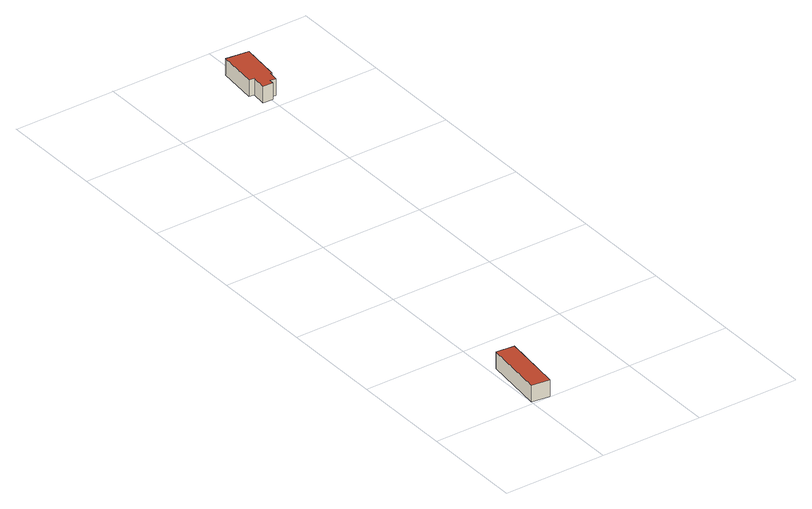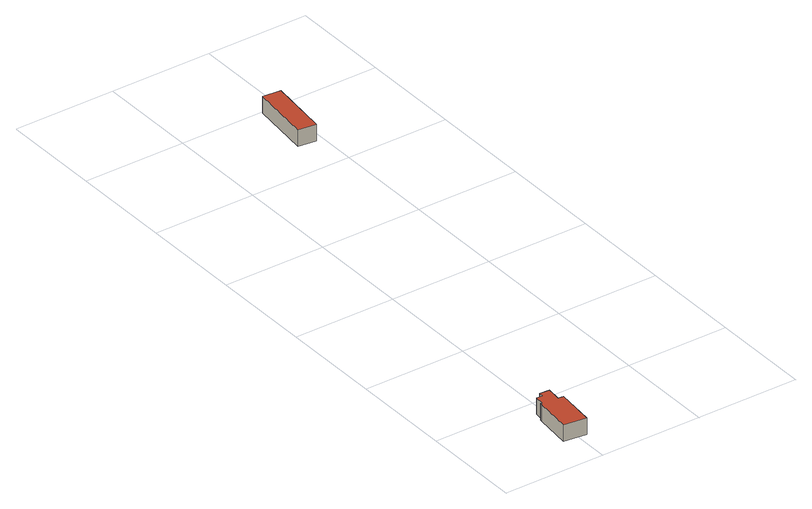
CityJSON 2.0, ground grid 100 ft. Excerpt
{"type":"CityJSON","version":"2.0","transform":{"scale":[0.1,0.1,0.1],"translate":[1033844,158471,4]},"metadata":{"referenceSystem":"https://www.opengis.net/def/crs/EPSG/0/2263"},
"CityObjects":{
"building1":{"type":"Building","attributes":{"name":"Bldg_2210015976","BIN":"4297169"},"geometry":[{"type":"MultiSurface","lod":"2","boundaries":[[[0,1,2,3]],[[4,5,6,7]],[[0,3,7,6]],[[1,0,6,5]],[[2,1,5,4]],[[3,2,4,7]]],"semantics":{"surfaces":[{"type":"RoofSurface","BIN":"4297169"},{"type":"GroundSurface"},{"type":"WallSurface"}],"values":[0,1,2,2,2,2]}}]},
"building2":{"type":"Building","attributes":{"name":"Bldg_2210005791","BIN":"4297090"},"geometry":[{"type":"MultiSurface","lod":"2","boundaries":[[[8,9,10,11,12,13,14,15,16,17,18]],[[19,20,21,22,23,24,25,26,27,28,29]],[[18,17,29,28]],[[8,18,28,27]],[[9,8,27,26]],[[10,9,26,25]],[[11,10,25,24]],[[12,11,24,23]],[[13,12,23,22]],[[14,13,22,21]],[[15,14,21,20]],[[16,15,20,19]],[[17,16,19,29]]],"semantics":{"surfaces":[{"type":"RoofSurface","BIN":"4297090"},{"type":"GroundSurface"},{"type":"WallSurface"}],"values":[0,1,2,2,2,2,2,2,2,2,2,2,2]}}]}
},
"vertices":[
[69,627,173],[3,24,173],[181,5,173],[247,608,173],[181,5,8],[3,24,8],[69,627,8],[247,608,8],
[917,5652,171],[876,5266,171],[931,5260,171],[916,5119,171],[1012,5109,171],[1017,5155,171],[1074,5149,171],[1085,5246,171],[1100,5245,171],[1103,5268,171],[1141,5628,171],[1100,5245,7],[1085,5246,7],[1074,5149,7],[1017,5155,7],[1012,5109,7],[916,5119,7],[931,5260,7],[876,5266,7],[917,5652,7],[1141,5628,7],[1103,5268,7]
]}
